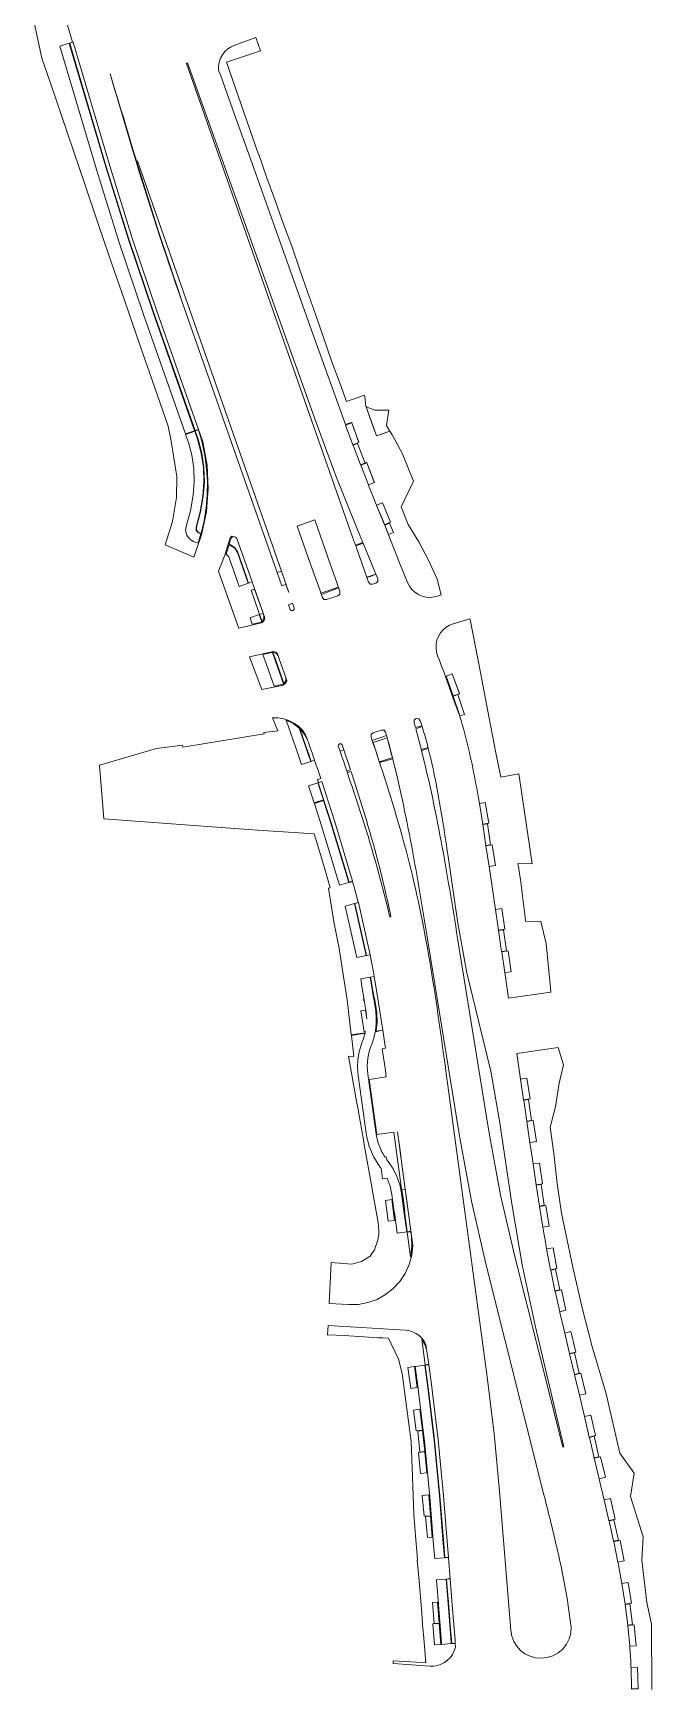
# Model space of a CAD drawing. Header units: metres. Extents: x 105146 to 106170, y 111783 to 118163.
# Drawn here: x 106013.7 to 106166.6, y 116433.2 to 116842.4 of the extents above; entities that cross this region are included whole.
import ezdxf

# ---------------------------------------------------------------- set-up
doc = ezdxf.new("R2010")
doc.units = ezdxf.units.M
doc.layers.add('20-EP-ZONA-DURA', color=253, linetype='CONTINUOUS', lineweight=13)
doc.layers.add('20-EP-ZONA-VERDE', color=84, linetype='CONTINUOUS', lineweight=13)

msp = doc.modelspace()

# ---------------------------------------------------------------- linework, layer by layer
at = {"layer": '20-EP-ZONA-DURA'}
for points in [[(106022.1688, 116844.3722), (106023.4231, 116840.1549), (106022.6949, 116839.9391), (106022.9519, 116839.0721), (106025.6853, 116829.8511), (106031.7431, 116809.4153), (106034.2983, 116800.9791), (106034.3165, 116800.92), (106038.6751, 116787.2861), (106038.6854, 116787.2546), (106043.3119, 116773.6789), (106043.7319, 116772.4837), (106053.6747, 116744.1937), (106054.5145, 116744.4889), (106054.5237, 116744.4921), (106055.6173, 116741.3808), (106056.6521, 116735.6714), (106056.9438, 116729.8764), (106056.4873, 116724.092), (106055.2902, 116718.4144), (106053.3726, 116712.9381), (106046.2677, 116715.9987), (106048.1415, 116721.7251), (106049.1339, 116727.6983), (106049.1575, 116732.8843), (106047.6957, 116742.0767), (106046.9999, 116745.3037), (106043.0863, 116756.6289), (106040.1457, 116765.1303), (106036.2359, 116776.4623), (106032.3897, 116787.5819), (106029.4623, 116796.0575), (106026.5089, 116804.8457), (106017.8859, 116830.3003), (106015.7831, 116836.2583), (106013.6571, 116846.1757)], [(106161.5949, 116433.1733), (106161.5935, 116433.2733), (106163.1937, 116433.2687), (106163.0419, 116438.4665), (106161.4443, 116438.4197), (106161.4193, 116438.9617), (106161.3615, 116440.0866), (106161.296, 116441.211), (106161.2228, 116442.335), (106161.1418, 116443.4584), (106161.1051, 116443.923), (106161.1205, 116443.7587), (106162.7161, 116443.8561), (106162.2329, 116449.0337), (106160.6417, 116448.8851), (106160.6316, 116448.9846), (106161.8265, 116449.0961), (106161.1795, 116454.2427), (106159.9903, 116454.0933), (106159.9762, 116454.1923), (106161.5641, 116454.3913), (106160.7549, 116459.5279), (106159.1763, 116459.2793), (106159.0177, 116460.1905), (106158.8533, 116461.1082), (106158.6854, 116462.024), (106158.5136, 116462.938), (106158.3385, 116463.8502), (106158.2019, 116464.5471), (106159.7733, 116464.8379), (106158.7203, 116469.9301), (106157.1547, 116469.6065), (106157.1345, 116469.7037), (106158.3101, 116469.9411), (106157.1777, 116475.0163), (106156.0071, 116474.7551), (106155.9847, 116474.8525), (106157.5463, 116475.2009), (106156.3661, 116480.2653), (106154.8085, 116479.9023), (106154.791, 116479.9768), (106154.5825, 116480.8593), (106154.3743, 116481.7405), (106154.1661, 116482.6206), (106153.5669, 116485.1523), (106155.1241, 116485.5205), (106153.9261, 116490.5807), (106152.3695, 116490.2121), (106152.3465, 116490.3095), (106153.5143, 116490.5859), (106152.3167, 116495.6461), (106151.1489, 116495.3699), (106151.1259, 116495.4671), (106152.6829, 116495.8355), (106151.4849, 116500.8957), (106149.9285, 116500.5273), (106148.6849, 116505.7823), (106150.2419, 116506.1507), (106149.0439, 116511.2109), (106147.4873, 116510.8423), (106147.4643, 116510.9397), (106148.6321, 116511.2161), (106147.4345, 116516.2763), (106146.2667, 116515.9999), (106146.2437, 116516.0973), (106147.8007, 116516.4657), (106146.6029, 116521.5259), (106145.0463, 116521.1573), (106144.2418, 116524.5574), (106143.8607, 116526.1846), (106143.8069, 116526.4149), (106145.3647, 116526.7819), (106144.2323, 116531.8571), (106142.6705, 116531.5087), (106142.6498, 116531.6066), (106143.8207, 116531.8677), (106142.7641, 116536.9655), (106141.5883, 116536.7217), (106141.5691, 116536.82), (106143.1355, 116537.1445), (106142.1565, 116542.2515), (106140.5847, 116541.9501), (106140.4754, 116542.5466), (106140.1795, 116544.1912), (106139.8914, 116545.8372), (106139.6433, 116547.2921), (106141.2193, 116547.5695), (106140.3945, 116552.7037), (106138.8143, 116552.4497), (106138.7993, 116552.5487), (106139.9833, 116552.7435), (106139.2169, 116557.8867), (106138.0301, 116557.7097), (106138.0153, 116557.8087), (106139.5979, 116558.0445), (106138.8343, 116563.1881), (106137.2521, 116562.9533), (106136.4595, 116568.2949), (106138.0421, 116568.5297), (106137.2785, 116573.6733), (106135.6963, 116573.4385), (106135.6815, 116573.5375), (106136.8685, 116573.7137), (106136.1053, 116578.8573), (106134.9183, 116578.6813), (106134.9037, 116578.7801), (106136.4863, 116579.0149), (106135.7227, 116584.1585), (106134.1405, 116583.9237), (106133.205, 116590.2292), (106143.4599, 116591.7544), (106144.7305, 116587.4669), (106144.7305, 116587.4669), (106143.6649, 116582.9257), (106142.7857, 116577.0345), (106141.4575, 116572.0859), (106142.3457, 116565.5543), (106143.1527, 116558.1191), (106144.2827, 116550.7715), (106147.0465, 116537.4645), (106149.2789, 116527.7549), (106151.7395, 116518.0989), (106155.2975, 116506.1805), (106158.6587, 116491.4735), (106162.2009, 116486.5285), (106161.2857, 116480.7599), (106164.4575, 116470.7817), (106164.1187, 116465.0021), (106165.3839, 116454.5393), (106166.4745, 116449.1879), (106166.5967, 116433.0509)]]:
    msp.add_lwpolyline(points, dxfattribs=at)
for points in [[(106040.9533, 116772.8499), (106051.3161, 116743.3649), (106053.5803, 116744.1607), (106043.2175, 116773.6457), (106037.21, 116791.4444), (106031.6473, 116809.3871), (106022.8561, 116839.0437), (106022.5991, 116839.9105), (106020.2981, 116839.2285), (106029.3463, 116808.7049), (106034.9267, 116790.7052), (106040.9533, 116772.8499)], [(106089.5291, 116755.7551), (106091.1401, 116751.4171), (106095.5235, 116752.9883), (106095.6541, 116752.6239), (106095.8571, 116750.1155), (106095.9807, 116750.0665), (106096.9096, 116747.4495), (106097.7347, 116745.1247), (106098.5255, 116742.8965), (106100.5063, 116743.5995), (106101.8485, 116744.0759), (106102.4389, 116743.1231), (106104.8991, 116738.6335), (106107.7089, 116731.7239), (106104.6597, 116725.3141), (106106.3889, 116720.9667), (106109.0041, 116716.6851), (106111.3511, 116712.1979), (106113.4845, 116707.5197), (106114.4997, 116703.6161), (106113.8739, 116703.3781), (106112.8869, 116703.0969), (106111.8664, 116702.988), (106110.8422, 116703.0546), (106109.8444, 116703.2948), (106108.9021, 116703.7015), (106108.0429, 116704.2628), (106107.292, 116704.9624), (106106.6713, 116705.7797), (106106.1989, 116706.6909), (106104.2074, 116711.4995), (106099.8941, 116722.4366), (106099.0933, 116724.3803), (106098.6297, 116725.5174), (106100.5185, 116720.9287), (106101.9967, 116721.5411), (106100.0173, 116726.3495), (106098.5379, 116725.7405), (106098.3004, 116726.3252), (106097.5147, 116728.273), (106096.7362, 116730.2237), (106096.5209, 116730.7653), (106098.0063, 116731.3611), (106097.9699, 116731.4542), (106096.1151, 116736.2049), (106096.0791, 116736.2983), (106094.5887, 116735.7163), (106095.7053, 116736.1559), (106093.8567, 116741.0163), (106092.7377, 116740.5907), (106092.7027, 116740.6843), (106094.1981, 116741.2533), (106094.1635, 116741.3471), (106092.3977, 116746.1315), (106092.3635, 116746.2255), (106090.8623, 116745.6719), (106082.501, 116769.0197), (106066.9406, 116812.5118), (106063.4358, 116822.3077), (106060.017, 116831.8637), (106059.5004, 116833.3076), (106059.4977, 116834.2948), (106059.6568, 116835.269), (106059.9736, 116836.204), (106060.4394, 116837.0743), (106061.0416, 116837.8565), (106061.7639, 116838.5294), (106062.5867, 116839.0747), (106063.4879, 116839.4777), (106068.7306, 116841.3206), (106069.8759, 116838.0693), (106061.4879, 116835.2357), (106069.4025, 116812.4695), (106069.4263, 116812.4013), (106071.4183, 116806.6713), (106073.4555, 116801.0269), (106075.5741, 116795.1999), (106077.5673, 116789.7461), (106079.5609, 116783.9199), (106081.4803, 116778.4757), (106083.4959, 116772.7449), (106085.4441, 116767.1645), (106087.5113, 116761.2259), (106089.5291, 116755.7551)], [(106041.2209, 116804.1235), (106042.4511, 116800.1247), (106042.4708, 116800.1293), (106042.5345, 116799.9254), (106044.5274, 116793.6806), (106044.5373, 116793.65), (106044.5455, 116793.6244), (106050.0511, 116777.2797), (106049.6805, 116778.3289), (106048.8771, 116780.6266), (106048.0813, 116782.9268), (106047.293, 116785.2295), (106046.5122, 116787.5348), (106045.7389, 116789.8427), (106044.9731, 116792.153), (106044.2149, 116794.4658), (106043.4642, 116796.7811), (106042.7211, 116799.0989), (106041.9855, 116801.419), (106041.2575, 116803.7415), (106040.537, 116806.0664), (106039.8242, 116808.3936), (106039.1189, 116810.7231), (106038.4212, 116813.0551), (106032.6703, 116832.3916), (106033.0238, 116831.2091), (106033.3796, 116830.0269), (106033.8909, 116828.3442), (106034.4068, 116826.663), (106034.9274, 116824.9831), (106035.4524, 116823.3047), (106035.9822, 116821.6277), (106036.2596, 116820.7577), (106036.5869, 116819.5767), (106038.3037, 116813.7311), (106039.0243, 116811.3971), (106040.1277, 116807.7163), (106041.2209, 116804.1235)], [(106054.3213, 116742.0521), (106053.6135, 116744.0663), (106051.3493, 116743.2705), (106052.0469, 116741.2855), (106052.8828, 116738.096), (106053.3617, 116734.8337), (106053.4776, 116731.5385), (106053.2291, 116728.2507), (106052.5195, 116724.3457), (106051.4787, 116720.5157), (106051.3444, 116719.4009), (106051.6295, 116718.3148), (106052.2938, 116717.4096), (106053.2445, 116716.8121), (106053.7131, 116716.6287), (106054.4453, 116716.3351), (106055.1471, 116718.6433), (106054.5261, 116718.8923), (106053.9704, 116719.4927), (106053.9287, 116720.3099), (106054.9208, 116724.0865), (106055.6077, 116727.9303), (106055.8772, 116731.4926), (106055.7507, 116735.0628), (106055.23, 116738.5971), (106054.3213, 116742.0521)], [(106053.7079, 116744.0995), (106054.4161, 116742.0841), (106055.3277, 116738.6181), (106055.8502, 116735.0725), (106055.9771, 116731.4908), (106055.7067, 116727.9171), (106055.0281, 116724.1095), (106054.0507, 116720.3675), (106054.0766, 116719.5936), (106054.5563, 116718.9857), (106055.1733, 116718.7383), (106055.914, 116721.9056), (106056.4229, 116725.1183), (106056.6973, 116728.3595), (106056.7359, 116731.612), (106056.5383, 116734.8588), (106056.1057, 116738.0826), (106055.4404, 116741.2666), (106054.5457, 116744.3939), (106053.7079, 116744.0995)], [(106084.901, 116703.6507), (106082.158, 116711.4653), (106078.9454, 116720.6181), (106083.2853, 116722.1429), (106087.1892, 116711.0205), (106088.311, 116707.8247), (106088.813, 116706.3947), (106089.1767, 116705.3576), (106084.901, 116703.6507)], [(106101.7579, 116721.3339), (106100.5569, 116720.8365), (106101.5135, 116718.5267), (106102.7149, 116719.0243), (106101.7579, 116721.3339)], [(106062.1075, 116716.0605), (106062.4581, 116715.9251), (106063.5365, 116715.2214), (106064.2359, 116714.1402), (106064.2647, 116714.0615), (106066.3204, 116708.2127), (106066.9225, 116706.4997), (106067.7715, 116706.7981), (106070.4897, 116699.0609), (106068.3927, 116705.0241), (106067.5437, 116704.7257), (106070.2254, 116697.0988), (106070.2533, 116697.0227), (106070.548, 116697.3372), (106070.7537, 116697.4893), (106070.8103, 116698.1453), (106070.7081, 116698.4396), (106070.9398, 116697.7835), (106070.8741, 116697.5425), (106070.7692, 116697.3158), (106070.6282, 116697.1097), (106070.4549, 116696.9298), (106070.2542, 116696.7811), (106070.0316, 116696.6679), (106069.7933, 116696.5931), (106064.4668, 116695.4012), (106064.4171, 116695.5329), (106059.51, 116709.4949), (106061.0621, 116713.4315), (106062.2889, 116717.4813), (106062.3359, 116717.62), (106062.4026, 116717.7503), (106062.4877, 116717.8695), (106062.5892, 116717.975), (106062.7051, 116718.0646), (106062.8328, 116718.1362), (106062.9, 116717.9444), (106062.4825, 116717.4313), (106062.1075, 116716.0605)], [(106061.9979, 116712.9717), (106064.5639, 116705.6707), (106066.8281, 116706.4665), (106064.1705, 116714.0285), (106063.4941, 116715.1219), (106062.4221, 116715.8317), (106062.0797, 116715.9643), (106061.3557, 116713.6693), (106061.9979, 116712.9717)], [(106093.3947, 116715.6845), (106094.6087, 116716.1189), (106095.222, 116716.3384), (106098.3938, 116708.6798), (106097.4226, 116708.3391), (106096.1318, 116707.8863), (106093.3947, 116715.6845)], [(106075.0229, 116709.4501), (106076.8777, 116704.1631), (106076.1617, 116706.1851), (106075.1595, 116705.8329), (106074.0139, 116709.0955), (106075.0229, 116709.4501)], [(106067.2831, 116697.9339), (106067.8361, 116696.3603), (106069.7495, 116696.7883), (106070.1681, 116696.9631), (106069.5473, 116698.7297), (106067.2831, 116697.9339)], [(106124.2309, 116684.3761), (106126.3869, 116673.1367), (106128.0335, 116664.5519), (106129.2451, 116658.5463), (106133.7167, 116659.3571), (106134.4505, 116654.4113), (106137.0111, 116637.1569), (106133.4913, 116637.1963), (106133.7017, 116635.9677), (106133.9031, 116634.6195), (106134.0965, 116633.2739), (106134.2817, 116631.9311), (106134.4597, 116630.5909), (106134.6307, 116629.2537), (106134.7949, 116627.9193), (106134.9531, 116626.5881), (106135.1055, 116625.2599), (106135.2529, 116623.9347), (106135.3577, 116622.9609), (106139.1807, 116622.8379), (106140.4551, 116617.4755), (106141.4611, 116607.3235), (106141.6429, 116605.4361), (106131.1778, 116603.8916), (106130.2365, 116610.2357), (106131.8187, 116610.4705), (106131.0555, 116615.6141), (106129.4733, 116615.3795), (106129.4585, 116615.4783), (106130.6455, 116615.6545), (106129.8823, 116620.7981), (106128.6953, 116620.6221), (106128.6807, 116620.7209), (106130.2633, 116620.9557), (106129.4997, 116626.0995), (106127.9175, 116625.8645), (106126.3471, 116636.4487), (106127.9297, 116636.6835), (106127.1547, 116641.8255), (106125.5843, 116641.5887), (106125.5697, 116641.6877), (106126.7453, 116641.8611), (106126.4687, 116643.5931), (106126.2953, 116644.6793), (106125.9253, 116646.9961), (106124.7959, 116646.8157), (106124.7807, 116646.9147), (106126.3041, 116647.1579), (106125.3997, 116652.2787), (106123.9613, 116652.0245), (106123.8111, 116652.9137), (106123.6432, 116653.8892), (106123.4712, 116654.866), (106123.2955, 116655.8435), (106123.1153, 116656.822), (106122.9306, 116657.8013), (106122.741, 116658.7814), (106122.5464, 116659.7621), (106122.3466, 116660.7434), (106122.1412, 116661.7253), (106121.9297, 116662.7076), (106121.7123, 116663.6903), (106121.4884, 116664.6732), (106121.2579, 116665.6562), (106121.0206, 116666.6393), (106120.7758, 116667.6225), (106120.5276, 116668.5897), (106120.5239, 116668.6053), (106120.5187, 116668.6234), (106120.2641, 116669.5877), (106119.9967, 116670.5698), (106119.7212, 116671.5496), (106119.4388, 116672.5258), (106119.1498, 116673.4984), (106119.0509, 116673.8229), (106119.0921, 116673.6947), (106120.2497, 116674.0057), (106118.6579, 116678.9561), (106117.5167, 116678.5893), (106118.9842, 116674.03), (106117.9499, 116676.6525), (106117.7415, 116677.2897), (106117.4233, 116678.2433), (106117.0999, 116679.1935), (106116.7717, 116680.1403), (106116.4391, 116681.0837), (106116.1021, 116682.0241), (106115.7611, 116682.9613), (106115.4163, 116683.8953), (106115.0681, 116684.8265), (106114.7167, 116685.7545), (106114.3623, 116686.6799), (106114.0051, 116687.6025), (106113.6459, 116688.5211), (106113.3626, 116689.4701), (106113.2394, 116690.4529), (106113.2794, 116691.4425), (106113.4817, 116692.412), (106113.8408, 116693.335), (106114.3468, 116694.1864), (106114.986, 116694.943), (106115.7409, 116695.5841), (106116.591, 116696.0923), (106117.5131, 116696.4537), (106121.6013, 116697.6777), (106121.6587, 116697.4861), (106122.3581, 116694.1389), (106124.2309, 116684.3761)], [(106073.9501, 116689.2183), (106074.1926, 116688.5263), (106073.7034, 116689.1558), (106072.9387, 116689.3813), (106073.7011, 116687.2123), (106075.6475, 116681.6743), (106076.0862, 116682.2774), (106076.1213, 116683.0224), (106076.3318, 116682.4237), (106076.2632, 116682.1805), (106076.1547, 116681.9523), (106076.0094, 116681.7456), (106075.8315, 116681.5662), (106075.626, 116681.4192), (106075.3987, 116681.3088), (106075.1561, 116681.2381), (106070.1943, 116680.2387), (106067.1436, 116688.3149), (106072.6439, 116689.5457), (106072.8741, 116689.5787), (106073.1066, 116689.5757), (106073.3358, 116689.5368), (106073.5563, 116689.463), (106073.7627, 116689.3559), (106073.9501, 116689.2183)], [(106071.3425, 116686.3833), (106073.2165, 116681.0515), (106075.1167, 116681.4341), (106075.5625, 116681.6147), (106073.6067, 116687.1791), (106072.8351, 116689.3747), (106072.6877, 116689.3505), (106070.4739, 116688.8551), (106071.3425, 116686.3833)], [(106115.7611, 116683.5387), (106117.4861, 116678.6843), (106119.0075, 116679.1747), (106119.0553, 116679.1907), (106117.2673, 116684.0737), (106115.7611, 116683.5387)], [(106081.0175, 116669.0362), (106081.4598, 116667.7725), (106081.4628, 116667.7619), (106080.6468, 116669.2363), (106079.5647, 116670.5281), (106081.2433, 116665.7389), (106081.7657, 116664.2431), (106082.1243, 116663.1801), (106082.3693, 116662.4519), (106083.2222, 116662.7391), (106083.2441, 116662.6741), (106084.0878, 116660.1529), (106084.7314, 116658.2139), (106083.9393, 116657.9441), (106084.194, 116657.1963), (106084.1281, 116657.1745), (106087.3561, 116647.2425), (106091.7549, 116632.5667), (106091.8264, 116632.5868), (106091.8393, 116632.5373), (106092.6386, 116632.7462), (106093.022, 116631.3765), (106093.3648, 116630.128), (106093.7004, 116628.8771), (106094.0287, 116627.6246), (106094.0523, 116627.5343), (106093.1811, 116627.3071), (106096.0969, 116614.4721), (106096.9801, 116614.6451), (106097.1574, 116613.7313), (106097.3977, 116612.459), (106097.6306, 116611.1852), (106097.8561, 116609.9101), (106097.9693, 116609.2529), (106097.0823, 116609.1015), (106097.3965, 116607.2123), (106097.9289, 116603.9017), (106098.0221, 116603.9166), (106098.1053, 116603.4229), (106098.3629, 116601.8567), (106098.6155, 116600.2881), (106098.6305, 116600.1932), (106098.6995, 116597.9769), (106098.4689, 116595.7715), (106098.2603, 116595.7397), (106098.4824, 116597.616), (106098.4846, 116599.5053), (106098.2667, 116601.3821), (106097.8459, 116603.7873), (106097.8301, 116603.8859), (106097.2977, 116607.1963), (106096.9837, 116609.0845), (106094.6179, 116608.6805), (106094.9287, 116606.8127), (106095.4601, 116603.5077), (106095.2629, 116603.4763), (106095.2787, 116603.3775), (106095.4771, 116603.4091), (106095.9059, 116600.9497), (106096.108, 116598.8185), (106095.7759, 116600.9439), (106094.6911, 116600.7605), (106095.4957, 116595.6231), (106095.8011, 116595.6709), (106095.7287, 116595.3531), (106092.3044, 116594.8307), (106091.2607, 116603.5367), (106089.8826, 116612.3989), (106089.7783, 116613.0699), (106089.7775, 116613.0745), (106089.2899, 116616.2107), (106087.9903, 116622.7863), (106086.6645, 116631.0865), (106087.0519, 116631.1863), (106085.4057, 116636.9987), (106083.8431, 116642.1699), (106083.1029, 116644.5293), (106068.0051, 116645.4951), (106031.1291, 116648.2261), (106030.0581, 116661.5073), (106044.1401, 116665.5891), (106050.5921, 116666.4351), (106050.6961, 116665.9681), (106070.8041, 116669.2491), (106070.7051, 116669.6061), (106074.1171, 116669.9719), (106072.8662, 116673.2394), (106074.2394, 116673.2149), (106075.5928, 116672.9818), (106076.895, 116672.5454), (106078.1157, 116671.916), (106079.2264, 116671.1082), (106080.2012, 116670.1407), (106081.0175, 116669.0362)], [(106078.4891, 116666.0403), (106078.8835, 116664.9131), (106079.4009, 116663.4315), (106079.7551, 116662.3823), (106080.0001, 116661.6539), (106082.2745, 116662.4199), (106082.0295, 116663.1481), (106081.6711, 116664.2107), (106081.1489, 116665.7057), (106079.4047, 116670.6815), (106077.8989, 116671.8142), (106076.1865, 116672.6003), (106078.4891, 116666.0403)], [(106108.2236, 116670.519), (106109.8126, 116671.0335), (106109.9096, 116670.7156), (106110.1788, 116669.8102), (106110.441, 116668.9039), (106110.6959, 116667.996), (106110.944, 116667.0859), (106111.1852, 116666.174), (106111.3211, 116665.6434), (106109.6443, 116665.1592), (106109.6362, 116665.1913), (106108.2236, 116670.519)], [(106101.1762, 116668.2372), (106097.6835, 116667.1063), (106099.036, 116662.9647), (106098.5134, 116664.535), (106098.2506, 116665.3194), (106097.7234, 116666.8866), (106097.4711, 116667.6323), (106101.0153, 116668.8231), (106101.1762, 116668.2372)], [(106097.6835, 116667.1063), (106101.1762, 116668.2372), (106102.5305, 116663.1049), (106099.2966, 116662.171), (106099.2943, 116662.1781), (106097.6835, 116667.1063)], [(106101.1762, 116668.2372), (106101.3219, 116667.7066), (106101.7109, 116666.2615), (106101.9013, 116665.538), (106102.0918, 116664.8147), (106102.3483, 116663.8185), (106102.3426, 116663.817), (106101.1762, 116668.2372)], [(106091.3334, 116659.6627), (106091.3303, 116659.6617), (106091.2746, 116659.8256), (106090.9387, 116660.8095), (106090.4154, 116662.3357), (106089.8899, 116663.8607), (106089.5107, 116664.9579), (106090.4567, 116665.2759), (106090.9742, 116663.7438), (106091.494, 116662.1924), (106092.0098, 116660.6405), (106092.1147, 116660.3209), (106091.2206, 116659.9974), (106091.3334, 116659.6627)], [(106081.7583, 116656.3897), (106083.1389, 116652.1695), (106085.4209, 116652.9127), (106084.0329, 116657.1429), (106081.7583, 116656.3897)], [(106085.4519, 116652.8177), (106083.1699, 116652.0743), (106084.9745, 116646.4827), (106089.3481, 116631.8905), (106091.6587, 116632.5397), (106087.2609, 116647.2121), (106085.4519, 116652.8177)], [(106093.6435, 116613.9919), (106095.9987, 116614.4529), (106093.0845, 116627.2819), (106090.7621, 116626.6765), (106093.6435, 116613.9919)], [(106096.71, 116583.849), (106098.653, 116570.1961), (106102.7915, 116570.7823), (106105.4209, 116551.3091), (106105.6819, 116549.3759), (106106.1137, 116546.1783), (106107.0045, 116546.3063), (106106.5738, 116549.4963), (106105.8243, 116555.0467), (106105.6127, 116556.7139), (106105.5995, 116556.712), (106103.6827, 116570.9085), (106103.7323, 116570.9156), (106103.9023, 116569.6791), (106104.3661, 116566.2472), (106104.8221, 116562.814), (106107.4909, 116542.7921), (106107.2411, 116540.405), (106106.6136, 116538.0883), (106105.6247, 116535.9014), (106104.2997, 116533.9001), (106102.6724, 116532.1359), (106100.7845, 116530.6537), (106098.6844, 116529.4917), (106096.4259, 116528.6795), (106094.0667, 116528.2379), (106091.6673, 116528.1783), (106086.8287, 116528.4459), (106087.3445, 116538.5633), (106092.4449, 116538.1999), (106094.8009, 116538.8109), (106096.9855, 116540.1999), (106097.5811, 116541.0623), (106097.9957, 116541.6629), (106098.3075, 116542.5793), (106098.6553, 116543.6019), (106098.6715, 116543.6493), (106098.7303, 116543.8225), (106098.7327, 116543.8295), (106098.8505, 116544.1757), (106099.0963, 116545.6269), (106099.1439, 116545.9075), (106099.1177, 116546.2597), (106099.0733, 116546.8599), (106099.0625, 116547.0045), (106098.9989, 116547.8611), (106098.9985, 116547.8667), (106098.9874, 116548.0172), (106098.9797, 116548.1199), (106098.9195, 116548.4583), (106097.3725, 116557.1379), (106097.3601, 116557.2072), (106097.3387, 116557.3277), (106095.4381, 116568.1689), (106095.4363, 116568.1793), (106095.4201, 116568.2718), (106095.3997, 116568.3883), (106094.0086, 116576.2933), (106093.9807, 116576.4523), (106093.7077, 116577.9729), (106091.6197, 116589.6071), (106092.9417, 116589.5143), (106092.3163, 116594.7313), (106095.7029, 116595.2481), (106095.1149, 116593.4313), (106094.9897, 116593.1199), (106094.2249, 116590.6726), (106093.905, 116588.7282), (106093.8236, 116586.7593), (106093.9819, 116584.7951), (106096.0891, 116569.9825), (106096.7291, 116567.2322), (106097.837, 116564.6349), (106099.379, 116562.2693), (106099.4599, 116562.1658), (106099.5289, 116562.0775), (106099.5342, 116562.0706), (106099.6285, 116561.9478), (106099.6494, 116561.9201), (106100.0027, 116559.3051), (106101.1446, 116559.4594), (106101.9004, 116557.4806), (106102.3445, 116555.4095), (106102.9299, 116551.0737), (106102.9433, 116550.9745), (106103.6389, 116545.8233), (106106.0147, 116546.1643), (106105.3217, 116551.2957), (106105.3083, 116551.3949), (106104.7229, 116555.7307), (106104.295, 116557.8354), (106103.5923, 116559.865), (106102.6274, 116561.7838), (106101.4172, 116563.558), (106101.3363, 116563.6615), (106101.2672, 116563.7499), (106101.1673, 116563.8801), (106101.0678, 116564.0106), (106100.9723, 116564.1414), (106100.962, 116564.1545), (106100.8921, 116564.6723), (106100.6275, 116564.6366), (106100.6007, 116564.6779), (106100.5143, 116564.8098), (106100.5072, 116564.8208), (106100.4246, 116564.9526), (106100.3425, 116565.0846), (106100.3334, 116565.0995), (106100.255, 116565.2313), (106100.1771, 116565.3634), (106100.1662, 116565.3822), (106100.0921, 116565.514), (106100.0184, 116565.6461), (106100.0058, 116565.6688), (106099.9358, 116565.8004), (106099.8663, 116565.9324), (106099.8523, 116565.9591), (106099.7864, 116566.0905), (106099.7209, 116566.2222), (106099.7058, 116566.253), (106099.6439, 116566.3841), (106099.5824, 116566.5154), (106098.8863, 116568.3777), (106098.4651, 116570.3207), (106096.3579, 116585.1331), (106096.2206, 116587.1261), (106096.3724, 116589.1181), (106096.8103, 116591.0672), (106097.2165, 116592.2247), (106097.3417, 116592.5359), (106097.8689, 116594.0632), (106098.2413, 116595.6355), (106099.1037, 116595.7671), (106099.0887, 116595.8661), (106100.0771, 116596.0169), (106100.4368, 116593.6718), (106100.7569, 116591.5581), (106099.9547, 116591.4395), (106100.0429, 116590.8301), (106100.2691, 116589.2465), (106100.4929, 116587.6611), (106100.7145, 116586.0737), (106100.9343, 116584.4845), (106100.9383, 116584.4555), (106096.71, 116583.849)], [(106103.0061, 116549.0145), (106102.3105, 116554.1675), (106100.7247, 116553.9537), (106101.4211, 116548.8005), (106103.0061, 116549.0145)], [(106106.1271, 116546.0793), (106106.9507, 116539.9787), (106107.2831, 116542.5479), (106107.1625, 116545.1357), (106107.0179, 116546.2071), (106106.1271, 116546.0793)], [(106110.7538, 116518.3141), (106110.888, 116517.2978), (106110.427, 116518.5397), (106109.6963, 116519.6447), (106110.5497, 116513.3233), (106111.4417, 116513.4437), (106111.4551, 116513.3447), (106111.4452, 116513.3434), (106110.5631, 116513.2243), (106110.5533, 116513.2233), (106111.2121, 116508.3433), (106112.7807, 116495.5135), (106112.79, 116495.5144), (106112.7953, 116495.4662), (106114.1811, 116480.9007), (106114.3329, 116479.0213), (106114.3393, 116478.9229), (106114.3355, 116478.9227), (106115.4127, 116465.6519), (106116.3068, 116465.7241), (106116.3097, 116465.7243), (106116.7364, 116460.4415), (106116.267, 116460.4036), (106115.8341, 116460.3729), (106116.1591, 116456.4101), (106116.3043, 116454.6121), (106116.3123, 116454.5135), (106116.3065, 116454.5139), (106116.7486, 116449.1117), (106116.7567, 116449.0116), (106116.7709, 116448.8352), (106117.1169, 116444.4099), (106117.1249, 116444.4105), (106117.1251, 116444.4073), (106117.6782, 116444.4492), (106117.967, 116444.4706), (106117.9679, 116444.463), (106117.9683, 116444.4498), (106118.0311, 116443.5026), (106117.7504, 116442.5968), (106117.3306, 116441.7466), (106116.782, 116440.9731), (106116.1184, 116440.2957), (106115.3564, 116439.7314), (106114.5149, 116439.2941), (106113.6151, 116438.9949), (106112.6794, 116438.8412), (106111.7311, 116438.8369), (106102.6466, 116439.5167), (106102.6897, 116440.1761), (106108.4049, 116439.8053), (106110.6893, 116439.6569), (106110.357, 116443.7723), (106110.1247, 116446.6494), (106109.9264, 116449.1061), (106109.7014, 116451.8933), (106109.7005, 116451.9044), (106109.0533, 116459.9209), (106108.6221, 116465.0028), (106108.6429, 116465.0045), (106108.4621, 116467.2427), (106108.2364, 116470.0353), (106108.1955, 116470.0318), (106108.1952, 116470.0354), (106108.2362, 116470.0387), (106107.7313, 116476.2821), (106107.4477, 116485.6551), (106107.0785, 116494.3315), (106104.8951, 116511.1743), (106103.9863, 116514.6959), (106101.5173, 116519.8633), (106100.0645, 116519.9507), (106099.8825, 116519.9615), (106098.9443, 116520.0209), (106090.5991, 116520.5505), (106086.4371, 116520.7625), (106086.5514, 116523.0043), (106105.6017, 116521.9037), (106106.536, 116521.7754), (106107.4386, 116521.5023), (106108.2873, 116521.0911), (106109.0611, 116520.552), (106109.7408, 116519.8983), (106110.3097, 116519.1461), (106110.7538, 116518.3141)], [(106108.5829, 116507.7115), (106107.8875, 116512.8629), (106106.3015, 116512.6503), (106106.9977, 116507.4973), (106108.5829, 116507.7115)], [(106108.0857, 116512.8897), (106108.7445, 116508.0097), (106110.3998, 116494.3742), (106111.6891, 116480.6993), (106112.7379, 116467.7141), (106112.9209, 116465.4503), (106115.3129, 116465.6437), (106114.9517, 116470.1173), (106114.0813, 116480.8927), (106112.786, 116494.6316), (106111.1229, 116508.3309), (106110.4641, 116513.2109), (106108.0857, 116512.8897)], [(106108.3009, 116496.9779), (106109.8899, 116497.1661), (106109.2757, 116502.3465), (106107.6891, 116502.1417), (106108.3009, 116496.9779)], [(106109.2679, 116491.7515), (106110.4615, 116491.8805), (106109.9011, 116497.0665), (106108.7099, 116496.9215), (106109.2679, 116491.7515)], [(106110.9783, 116486.5891), (106110.4717, 116491.7809), (106108.8811, 116491.6091), (106109.3859, 116486.4337), (106110.9783, 116486.5891)], [(106110.2737, 116475.8711), (106111.8681, 116475.9999), (106111.4483, 116481.1927), (106109.8543, 116481.0541), (106110.2737, 116475.8711)], [(106112.2947, 116470.7171), (106111.8761, 116475.9003), (106110.6799, 116475.8037), (106111.0987, 116470.6205), (106112.2947, 116470.7171)], [(106113.5053, 116458.2137), (106114.5157, 116445.7047), (106114.6323, 116444.2183), (106117.0253, 116444.3997), (106116.9079, 116445.8979), (106116.0595, 116456.4021), (106115.7397, 116460.3609), (106113.3475, 116460.1675), (106113.3637, 116459.9681), (106113.5053, 116458.2137)], [(106114.0095, 116449.4861), (106113.5909, 116454.6693), (106112.3949, 116454.5727), (106112.8135, 116449.3895), (106114.0095, 116449.4861)], [(106114.4327, 116444.2031), (106114.0177, 116449.3865), (106112.4221, 116449.2577), (106112.8413, 116444.0745), (106114.4327, 116444.2031)]]:
    msp.add_lwpolyline(points, close=True, dxfattribs=at)
at = {"layer": '20-EP-ZONA-VERDE'}
for points in [[(106024.7383, 116836.2123), (106032.6061, 116809.6711), (106038.1613, 116791.7523), (106044.1609, 116773.9773), (106054.2149, 116745.3711), (106054.5145, 116744.4889), (106053.6747, 116744.1937), (106043.3119, 116773.6789), (106037.3051, 116791.4751), (106031.7431, 116809.4153), (106022.9519, 116839.0721), (106022.6949, 116839.9391), (106023.5579, 116840.1949), (106024.7383, 116836.2123)], [(106083.5931, 116746.2263), (106088.5098, 116732.9976), (106093.7495, 116719.8935), (106094.3291, 116718.4943), (106095.1473, 116716.5185), (106093.3265, 116715.8789), (106092.6191, 116717.8943), (106051.5311, 116834.9507), (106051.8143, 116835.0499), (106083.5931, 116746.2263)], [(106042.1105, 116803.2795), (106075.0259, 116709.4511), (106074.0145, 116709.0957), (106050.4349, 116776.1823), (106044.6102, 116793.424), (106039.2073, 116810.8025), (106039.4949, 116810.8881), (106042.1105, 116803.2795)], [(106098.1153, 116749.2211), (106101.5947, 116749.2343), (106100.9967, 116745.4505), (106101.8485, 116744.0759), (106098.5255, 116742.8965), (106095.9807, 116750.0667), (106098.1153, 116749.2211)], [(106055.1733, 116718.7383), (106054.5563, 116718.9857), (106054.0766, 116719.5935), (106054.0507, 116720.3675), (106055.0281, 116724.1095), (106055.7067, 116727.9171), (106055.9771, 116731.4907), (106055.8502, 116735.0724), (106055.3277, 116738.618), (106054.4161, 116742.0841), (106053.7079, 116744.0995), (106054.5457, 116744.3939), (106055.4404, 116741.2667), (106056.1057, 116738.0827), (106056.5383, 116734.8588), (106056.7359, 116731.6121), (106056.6973, 116728.3595), (106056.4229, 116725.1184), (106055.914, 116721.9057), (106055.1733, 116718.7383)], [(106094.1981, 116741.2533), (106092.7027, 116740.6843), (106090.8997, 116745.5787), (106092.3977, 116746.1315), (106094.1981, 116741.2533)], [(106095.7053, 116736.1559), (106094.5887, 116735.7163), (106092.7377, 116740.5907), (106093.8567, 116741.0163), (106095.7053, 116736.1559)], [(106098.0063, 116731.3611), (106096.5209, 116730.7653), (106094.6247, 116735.6229), (106096.1151, 116736.2049), (106098.0063, 116731.3611)], [(106101.9967, 116721.5411), (106100.5185, 116720.9287), (106098.5379, 116725.7405), (106100.0173, 116726.3495), (106101.9967, 116721.5411)], [(106102.7149, 116719.0243), (106101.5135, 116718.5267), (106100.5569, 116720.8365), (106101.7579, 116721.3339), (106102.7149, 116719.0243)], [(106064.0117, 116717.4959), (106067.7715, 116706.7981), (106066.9225, 116706.4997), (106064.2647, 116714.0615), (106063.5658, 116715.1915), (106062.4581, 116715.9251), (106062.1075, 116716.0605), (106062.4825, 116717.4313), (106062.7547, 116717.8517), (106063.2233, 116718.0282), (106063.7051, 116717.8918), (106064.0117, 116717.4959)], [(106098.8507, 116707.5765), (106098.8393, 116706.9382), (106098.3645, 116706.5115), (106098.1137, 116706.4279), (106097.5439, 116706.2383), (106096.9386, 116706.2791), (106096.5361, 116706.7327), (106096.2981, 116707.4123), (106096.1081, 116707.9539), (106098.3663, 116708.7461), (106098.8507, 116707.5765)], [(106089.5063, 116704.4181), (106089.4695, 116703.8008), (106089.0041, 116703.3943), (106087.7787, 116702.9861), (106086.1563, 116702.4459), (106085.5513, 116702.4866), (106085.1487, 116702.9401), (106084.7843, 116703.9789), (106089.1253, 116705.5045), (106089.5063, 116704.4181)], [(106070.6921, 116698.4881), (106070.711, 116697.684), (106070.2533, 116697.0227), (106069.6417, 116698.7629), (106070.4907, 116699.0613), (106070.6921, 116698.4881)], [(106078.2085, 116700.3687), (106078.1858, 116699.962), (106077.8823, 116699.6905), (106077.4755, 116699.7129), (106077.2037, 116700.0163), (106076.7949, 116701.1709), (106077.8029, 116701.5251), (106078.2085, 116700.3687)], [(106074.1979, 116688.5129), (106074.5503, 116687.5107), (106076.0865, 116683.1397), (106076.1053, 116682.3355), (106075.6475, 116681.6743), (106073.7011, 116687.2123), (106072.9387, 116689.3813), (106073.7096, 116689.1519), (106074.1979, 116688.5129)], [(106119.0079, 116679.1737), (106117.4861, 116678.6843), (106115.7611, 116683.5387), (106117.2673, 116684.0737), (106119.0079, 116679.1737)], [(106120.2497, 116674.0057), (106119.0921, 116673.6947), (106117.5167, 116678.5893), (106118.6579, 116678.9561), (106120.2497, 116674.0057)], [(106081.6979, 116667.1641), (106082.0927, 116666.0361), (106082.6169, 116664.5353), (106082.9773, 116663.4673), (106083.2223, 116662.7391), (106082.3693, 116662.4519), (106082.1243, 116663.1801), (106081.7657, 116664.2431), (106081.2433, 116665.7389), (106079.5647, 116670.5281), (106080.8241, 116668.9684), (106081.6979, 116667.1641)], [(106100.7877, 116669.6519), (106100.9131, 116669.1955), (106101.0153, 116668.8231), (106097.4711, 116667.6323), (106097.2755, 116668.2089), (106097.1759, 116668.5015), (106097.2177, 116669.1167), (106097.6847, 116669.5195), (106098.7261, 116669.8599), (106099.7677, 116670.2005), (106100.3952, 116670.1446), (106100.7877, 116669.6519)], [(106109.3603, 116672.4949), (106109.6339, 116671.6197), (106109.7517, 116671.2335), (106108.1483, 116670.7933), (106108.0563, 116671.1279), (106107.8091, 116672.0113), (106107.8778, 116672.6189), (106108.3511, 116673.0067), (106108.9594, 116672.9552), (106109.3603, 116672.4949)], [(106090.0413, 116666.4971), (106090.4567, 116665.2759), (106089.5107, 116664.9579), (106089.0893, 116666.1697), (106089.1127, 116666.5568), (106089.4049, 116666.8125), (106089.7881, 116666.7862), (106090.0413, 116666.4971)], [(106111.4197, 116665.2591), (106111.6479, 116664.3417), (106111.8699, 116663.4221), (106112.0861, 116662.5001), (106112.2967, 116661.5761), (106112.5015, 116660.6499), (106112.7013, 116659.7219), (106112.8959, 116658.7917), (106113.0859, 116657.8599), (106113.2709, 116656.9263), (106113.4519, 116655.9911), (106113.6285, 116655.0541), (106113.8013, 116654.1157), (106113.9705, 116653.1757), (106114.1361, 116652.2343), (106114.2985, 116651.2913), (106114.4579, 116650.3473), (106114.6145, 116649.4017), (106114.7687, 116648.4551), (106114.9205, 116647.5071), (106115.0703, 116646.5581), (106115.2183, 116645.6079), (106115.3647, 116644.6567), (106115.5097, 116643.7045), (106115.6537, 116642.7513), (106115.7965, 116641.7983), (106115.9391, 116640.8427), (106116.0813, 116639.8863), (106116.2235, 116638.9291), (106118.6613, 116622.4983), (106120.8693, 116610.177), (106123.8127, 116598.0103), (106126.7503, 116585.867), (106128.9541, 116573.5693), (106131.9897, 116553.1105), (106134.56, 116538.0067), (106137.7703, 116523.0261), (106144.8679, 116493.0347), (106144.5769, 116492.9615), (106132.6949, 116540.1059), (106129.2187, 116555.2686), (106126.3985, 116570.5669), (106126.2373, 116571.5611), (106118.5869, 116618.7351), (106118.3443, 116620.2317), (106118.1011, 116621.7291), (106117.8573, 116623.2269), (106117.6125, 116624.7253), (106117.3665, 116626.2241), (106117.1189, 116627.7251), (106116.8697, 116629.2251), (106116.6183, 116630.7255), (106116.3647, 116632.2261), (106116.1085, 116633.7269), (106115.8493, 116635.2281), (106115.5871, 116636.7293), (106115.3213, 116638.2305), (106115.0521, 116639.7319), (106114.7787, 116641.2333), (106114.5011, 116642.7345), (106114.2187, 116644.2355), (106113.9319, 116645.7363), (106113.6397, 116647.2369), (106113.3423, 116648.7371), (106113.0391, 116650.2369), (106112.7299, 116651.7361), (106112.4147, 116653.2347), (106112.0929, 116654.7327), (106111.7645, 116656.2299), (106111.4289, 116657.7263), (106111.0861, 116659.2217), (106110.7357, 116660.7159), (106110.3773, 116662.2091), (106110.0109, 116663.7009), (106109.6361, 116665.1913), (106109.5873, 116665.3811), (106111.2699, 116665.8431), (106111.4197, 116665.2591)], [(106102.4647, 116663.3665), (106102.8293, 116661.9161), (106103.1863, 116660.4633), (106103.5355, 116659.0079), (106103.8773, 116657.5499), (106104.2121, 116656.0897), (106104.5401, 116654.6273), (106104.8615, 116653.1627), (106105.1765, 116651.6961), (106105.4855, 116650.2273), (106105.7885, 116648.7567), (106106.0861, 116647.2843), (106106.3785, 116645.8103), (106106.6659, 116644.3345), (106106.9483, 116642.8569), (106107.2263, 116641.3779), (106107.5001, 116639.8975), (106107.7701, 116638.4155), (106108.0361, 116636.9323), (106108.2989, 116635.4479), (106108.5585, 116633.9621), (106108.8151, 116632.4751), (106109.0691, 116630.9869), (106109.3209, 116629.4977), (106109.5705, 116628.0073), (106109.8183, 116626.5161), (106110.0643, 116625.0257), (106110.3093, 116623.5321), (106110.5533, 116622.0379), (106110.7967, 116620.5429), (106111.0397, 116619.0469), (106111.2823, 116617.5505), (106118.9327, 116570.3765), (106119.0939, 116569.3823), (106121.9719, 116553.7708), (106125.5193, 116538.2975), (106139.9051, 116481.2185), (106139.9723, 116480.9529), (106140.1933, 116480.0779), (106140.4139, 116479.2035), (106140.6341, 116478.3297), (106140.8537, 116477.4565), (106141.0723, 116476.5837), (106141.2903, 116475.7097), (106141.4155, 116475.2001), (106141.6307, 116474.3281), (106141.8445, 116473.4565), (106142.0567, 116472.5855), (106142.2671, 116471.7147), (106142.4753, 116470.8441), (106142.6817, 116469.9737), (106142.8855, 116469.1035), (106143.0869, 116468.2335), (106143.2859, 116467.3635), (106143.4819, 116466.4937), (106143.6749, 116465.6239), (106143.8649, 116464.7541), (106144.0517, 116463.8843), (106144.2349, 116463.0145), (106144.4145, 116462.1447), (106144.5905, 116461.2749), (106144.7625, 116460.4049), (106144.9303, 116459.5349), (106145.0939, 116458.6647), (106145.2533, 116457.7945), (106145.4079, 116456.9241), (106145.5579, 116456.0537), (106145.7029, 116455.1831), (106145.8437, 116454.3071), (106146.6439, 116448.5027), (106146.5439, 116447.0154), (106146.1515, 116445.5787), (106145.4822, 116444.2483), (106144.5626, 116443.0769), (106143.4291, 116442.111), (106142.1267, 116441.3887), (106140.707, 116440.9389), (106139.2263, 116440.7793), (106137.8333, 116440.8994), (106136.487, 116441.2766), (106135.2344, 116441.8978), (106134.1193, 116442.7413), (106133.1807, 116443.7776), (106132.4514, 116444.9705), (106131.9569, 116446.2783), (106131.7145, 116447.6559), (106128.9329, 116482.0923), (106127.6002, 116496.2291), (106125.8891, 116510.3247), (106118.2377, 116566.9917), (106115.9931, 116583.6155), (106115.7729, 116585.2461), (106115.5523, 116586.8771), (106115.3307, 116588.5089), (106115.1083, 116590.1415), (106114.8839, 116591.7761), (106114.6579, 116593.4101), (106114.4297, 116595.0445), (106114.1991, 116596.6793), (106113.9657, 116598.3145), (106113.7289, 116599.9501), (106113.4885, 116601.5859), (106113.2443, 116603.2219), (106112.9957, 116604.8581), (106112.7427, 116606.4943), (106112.4845, 116608.1307), (106112.2211, 116609.7669), (106111.9521, 116611.4029), (106111.6769, 116613.0389), (106111.3955, 116614.6745), (106111.1075, 116616.3097), (106110.8123, 116617.9443), (106110.5097, 116619.5787), (106110.1993, 116621.2121), (106109.8809, 116622.8449), (106109.5541, 116624.4769), (106109.2185, 116626.1077), (106108.8737, 116627.7375), (106108.5195, 116629.3661), (106108.1555, 116630.9935), (106107.7815, 116632.6191), (106107.3969, 116634.2431), (106107.0017, 116635.8645), (106106.5965, 116637.4829), (106106.1815, 116639.0979), (106105.7571, 116640.7095), (106105.3239, 116642.3181), (106104.8819, 116643.9235), (106104.4317, 116645.5259), (106103.9737, 116647.1249), (106103.5079, 116648.7213), (106103.0351, 116650.3145), (106102.5555, 116651.9049), (106102.0693, 116653.4927), (106101.5769, 116655.0775), (106101.0789, 116656.6599), (106100.5753, 116658.2395), (106100.0667, 116659.8169), (106099.5533, 116661.3917), (106099.2471, 116662.3215), (106102.4561, 116663.3995), (106102.4647, 116663.3665)], [(106092.5211, 116659.0879), (106093.0273, 116657.5345), (106093.5287, 116655.9803), (106094.0243, 116654.4251), (106094.5143, 116652.8689), (106094.9979, 116651.3117), (106095.4753, 116649.7531), (106095.9457, 116648.1935), (106096.4089, 116646.6323), (106096.8647, 116645.0699), (106097.3127, 116643.5061), (106097.7525, 116641.9407), (106098.1839, 116640.3737), (106098.6063, 116638.8053), (106099.0197, 116637.2351), (106099.4237, 116635.6633), (106099.8177, 116634.0897), (106100.2015, 116632.5143), (106100.5751, 116630.9367), (106100.9391, 116629.3559), (106101.2933, 116627.7721), (106101.6383, 116626.1855), (106101.9745, 116624.5963), (106102.0885, 116624.0423), (106101.7947, 116623.9819), (106101.5037, 116625.2445), (106101.1311, 116626.8151), (106100.7485, 116628.3833), (106100.3559, 116629.9491), (106099.9537, 116631.5121), (106099.5421, 116633.0729), (106099.1217, 116634.6313), (106098.6927, 116636.1871), (106098.2555, 116637.7407), (106097.8105, 116639.2921), (106097.3577, 116640.8411), (106096.8979, 116642.3881), (106096.4313, 116643.9329), (106095.9579, 116645.4757), (106095.4785, 116647.0165), (106094.9931, 116648.5555), (106094.5023, 116650.0925), (106094.0063, 116651.6279), (106093.5053, 116653.1617), (106092.9999, 116654.6939), (106092.4901, 116656.2247), (106091.9767, 116657.7543), (106091.4595, 116659.2825), (106091.3303, 116659.6617), (106092.2323, 116659.9647), (106092.5211, 116659.0879)], [(106088.2137, 116647.5161), (106092.6213, 116632.8101), (106091.7549, 116632.5667), (106087.3561, 116647.2425), (106084.1281, 116657.1745), (106084.9825, 116657.4575), (106088.2137, 116647.5161)], [(106126.3041, 116647.1579), (106124.7807, 116646.9147), (106123.9613, 116652.0245), (106125.3997, 116652.2787), (106126.3041, 116647.1579)], [(106126.7453, 116641.8611), (106125.5697, 116641.6877), (106124.7959, 116646.8157), (106125.9253, 116646.9961), (106126.7453, 116641.8611)], [(106127.9297, 116636.6835), (106126.3471, 116636.4487), (106125.5843, 116641.5887), (106127.1547, 116641.8255), (106127.9297, 116636.6835)], [(106096.9801, 116614.6451), (106096.0969, 116614.4721), (106093.1811, 116627.3071), (106094.0523, 116627.5343), (106096.9801, 116614.6451)], [(106130.2633, 116620.9557), (106128.6807, 116620.7209), (106127.9175, 116625.8645), (106129.4997, 116626.0995), (106130.2633, 116620.9557)], [(106130.6455, 116615.6545), (106129.4585, 116615.4783), (106128.6953, 116620.6221), (106129.8823, 116620.7981), (106130.6455, 116615.6545)], [(106131.8187, 116610.4705), (106130.2365, 116610.2357), (106129.4733, 116615.3795), (106131.0555, 116615.6141), (106131.8187, 116610.4705)], [(106098.2849, 116607.3561), (106100.0771, 116596.0169), (106098.4689, 116595.7715), (106098.711, 116598.5837), (106098.4673, 116601.3963), (106098.0349, 116603.9187), (106097.9289, 116603.9017), (106097.3965, 116607.2123), (106097.0823, 116609.1015), (106097.9693, 116609.2529), (106098.2849, 116607.3561)], [(106136.4863, 116579.0149), (106134.9037, 116578.7801), (106134.1405, 116583.9237), (106135.7227, 116584.1585), (106136.4863, 116579.0149)], [(106136.8685, 116573.7137), (106135.6815, 116573.5375), (106134.9183, 116578.6813), (106136.1053, 116578.8573), (106136.8685, 116573.7137)], [(106138.0421, 116568.5297), (106136.4595, 116568.2949), (106135.6963, 116573.4385), (106137.2785, 116573.6733), (106138.0421, 116568.5297)], [(106139.5979, 116558.0445), (106138.0153, 116557.8087), (106137.2521, 116562.9533), (106138.8343, 116563.1881), (106139.5979, 116558.0445)], [(106105.8243, 116555.0467), (106107.0045, 116546.3063), (106106.1137, 116546.1783), (106105.4209, 116551.3091), (106105.5199, 116551.3225), (106105.0935, 116554.4815), (106104.7859, 116556.5953), (106105.6127, 116556.7139), (106105.8243, 116555.0467)], [(106139.9833, 116552.7435), (106138.7993, 116552.5487), (106138.0301, 116557.7097), (106139.2169, 116557.8867), (106139.9833, 116552.7435)], [(106141.2193, 116547.5695), (106139.6433, 116547.2921), (106138.8143, 116552.4497), (106140.3945, 116552.7037), (106141.2193, 116547.5695)], [(106107.1625, 116545.1357), (106107.2831, 116542.548), (106106.9507, 116539.9787), (106106.1271, 116546.0793), (106107.0179, 116546.2071), (106107.1625, 116545.1357)], [(106143.1355, 116537.1445), (106141.5679, 116536.8197), (106140.5847, 116541.9501), (106142.1565, 116542.2515), (106143.1355, 116537.1445)], [(106143.8207, 116531.8677), (106142.6487, 116531.6063), (106141.5883, 116536.7217), (106142.7641, 116536.9655), (106143.8207, 116531.8677)], [(106145.3647, 116526.7819), (106143.8069, 116526.4149), (106142.6705, 116531.5087), (106144.2323, 116531.8571), (106145.3647, 116526.7819)], [(106111.0035, 116516.6897), (106111.4417, 116513.4437), (106110.5497, 116513.3233), (106109.6963, 116519.6447), (106110.5598, 116518.2601), (106111.0035, 116516.6897)], [(106147.8007, 116516.4657), (106146.2437, 116516.0973), (106145.0463, 116521.1573), (106146.6029, 116521.5259), (106147.8007, 116516.4657)], [(106148.6321, 116511.2161), (106147.4643, 116510.9397), (106146.2667, 116515.9999), (106147.4345, 116516.2763), (106148.6321, 116511.2161)], [(106108.5829, 116507.7115), (106106.9977, 116507.4973), (106106.3015, 116512.6503), (106107.8875, 116512.8629), (106108.5829, 116507.7115)], [(106112.1141, 116508.4647), (106113.7804, 116494.7388), (106115.0781, 116480.9731), (106115.6587, 116473.7861), (106116.3097, 116465.7243), (106115.4127, 116465.6517), (106115.0513, 116470.1253), (106114.1811, 116480.9007), (106112.8855, 116494.6423), (106111.2221, 116508.3443), (106110.5631, 116513.2243), (106111.4551, 116513.3447), (106112.1141, 116508.4647)], [(106150.2419, 116506.1507), (106148.6849, 116505.7823), (106147.4873, 116510.8423), (106149.0439, 116511.2109), (106150.2419, 116506.1507)], [(106109.8899, 116497.1661), (106108.3009, 116496.9779), (106107.6891, 116502.1417), (106109.2757, 116502.3465), (106109.8899, 116497.1661)], [(106152.6829, 116495.8355), (106151.1259, 116495.4671), (106149.9285, 116500.5273), (106151.4849, 116500.8957), (106152.6829, 116495.8355)], [(106110.4615, 116491.8805), (106109.2679, 116491.7515), (106108.7099, 116496.9215), (106109.9011, 116497.0665), (106110.4615, 116491.8805)], [(106153.5143, 116490.5859), (106152.3465, 116490.3095), (106151.1489, 116495.3699), (106152.3167, 116495.6461), (106153.5143, 116490.5859)], [(106110.9783, 116486.5891), (106109.3859, 116486.4337), (106108.8811, 116491.6091), (106110.4717, 116491.7809), (106110.9783, 116486.5891)], [(106155.1241, 116485.5205), (106153.5669, 116485.1523), (106152.3695, 116490.2121), (106153.9261, 116490.5807), (106155.1241, 116485.5205)], [(106111.8681, 116475.9999), (106110.2737, 116475.8711), (106109.8543, 116481.0541), (106111.4483, 116481.1927), (106111.8681, 116475.9999)], [(106157.5463, 116475.2009), (106155.9847, 116474.8525), (106154.8085, 116479.9023), (106156.3661, 116480.2653), (106157.5463, 116475.2009)], [(106112.2947, 116470.7171), (106111.0987, 116470.6205), (106110.6799, 116475.8037), (106111.8761, 116475.9003), (106112.2947, 116470.7171)], [(106158.3101, 116469.9411), (106157.1345, 116469.7037), (106156.0071, 116474.7551), (106157.1777, 116475.0163), (106158.3101, 116469.9411)], [(106159.7733, 116464.8379), (106158.2019, 116464.5471), (106157.1547, 116469.6065), (106158.7203, 116469.9301), (106159.7733, 116464.8379)], [(106117.3461, 116452.8943), (106117.9599, 116445.2951), (106117.9681, 116444.4711), (106117.1251, 116444.4073), (106117.0075, 116445.9059), (106116.1591, 116456.4101), (106115.8393, 116460.3691), (106116.7365, 116460.4415), (106117.3461, 116452.8943)], [(106161.5641, 116454.3913), (106159.9777, 116454.1925), (106159.1763, 116459.2793), (106160.7549, 116459.5279), (106161.5641, 116454.3913)], [(106114.0095, 116449.4861), (106112.8135, 116449.3895), (106112.3949, 116454.5727), (106113.5909, 116454.6693), (106114.0095, 116449.4861)], [(106161.8265, 116449.0961), (106160.6323, 116448.9847), (106159.9903, 116454.0933), (106161.1795, 116454.2427), (106161.8265, 116449.0961)], [(106114.4327, 116444.2031), (106112.8413, 116444.0745), (106112.4221, 116449.2577), (106114.0177, 116449.3865), (106114.4327, 116444.2031)], [(106162.7161, 116443.8561), (106161.1205, 116443.7587), (106160.6417, 116448.8851), (106162.2329, 116449.0337), (106162.7161, 116443.8561)], [(106163.1937, 116433.2687), (106161.5935, 116433.2733), (106161.4443, 116438.4197), (106163.0419, 116438.4665), (106163.1937, 116433.2687)]]:
    msp.add_lwpolyline(points, close=True, dxfattribs=at)

doc.saveas('drawing.dxf')
